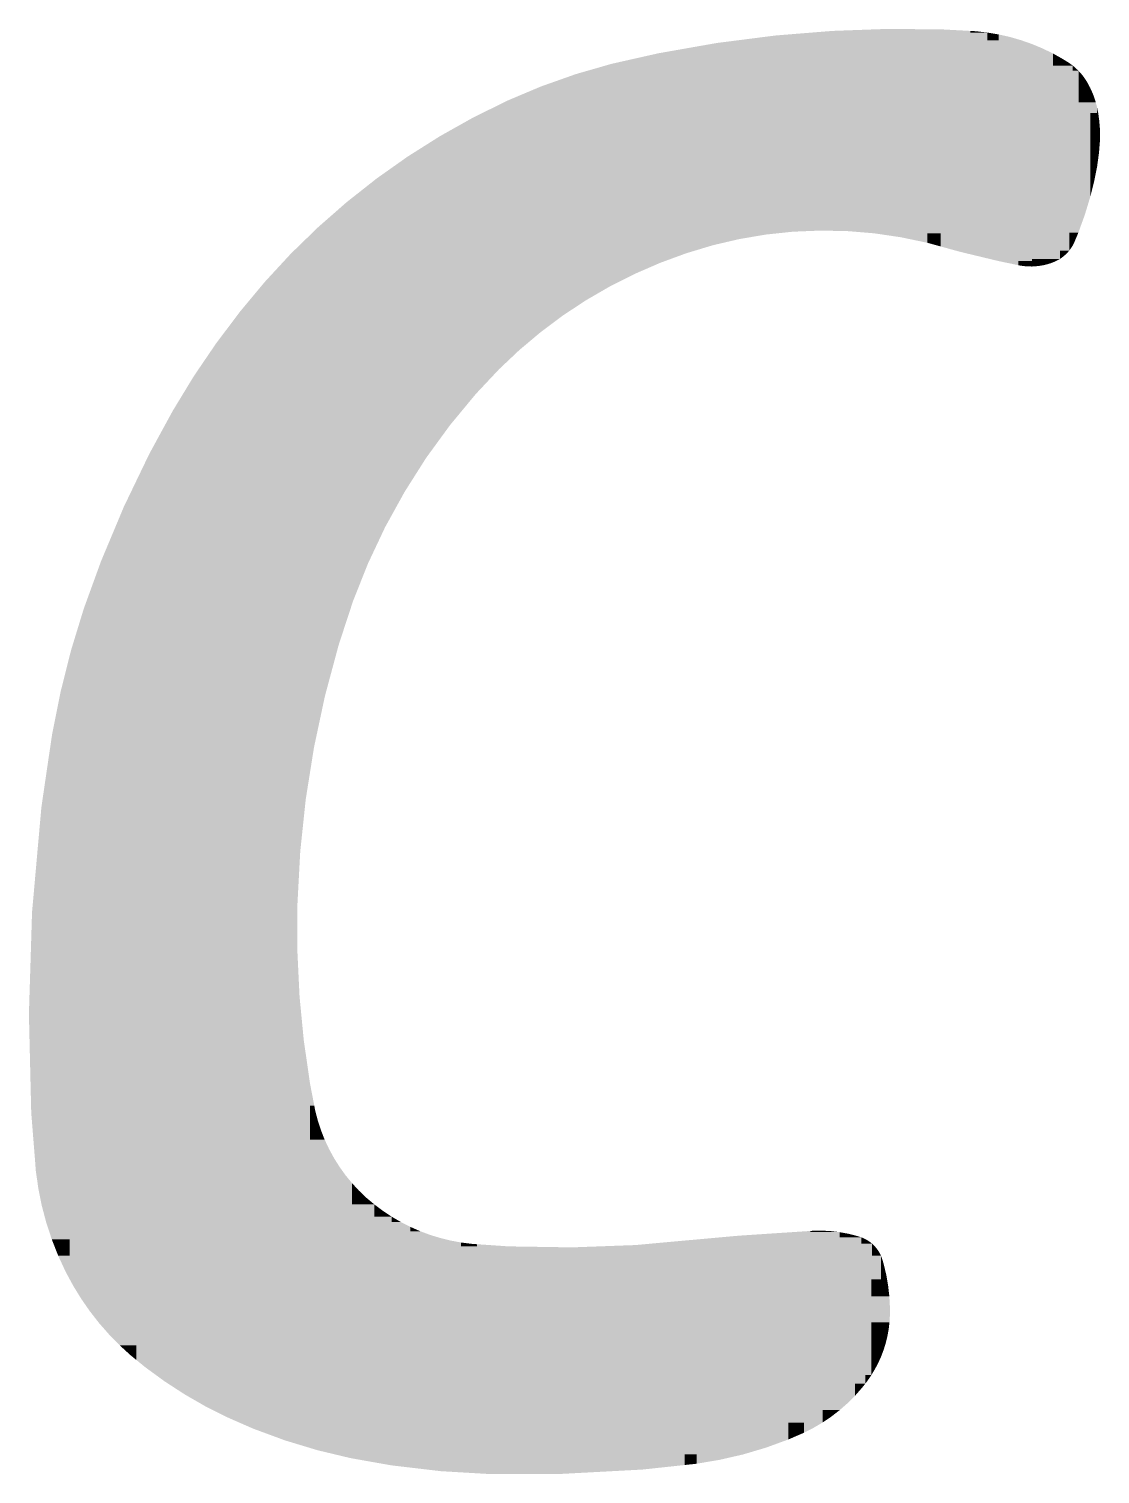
# Model space of a CAD drawing. Extents: x 149 to 8866, y 149 to 4853.
# Drawn here: x 5152.72 to 5172.97, y 4638.6 to 4665.93 of the extents above; entities that cross this region are included whole.
import ezdxf

# ---------------------------------------------------------------- set-up
doc = ezdxf.new("R2010")
doc.units = 0
doc.layers.add('L1D0', color=1, linetype='CONTINUOUS')

msp = doc.modelspace()

# ---------------------------------------------------------------- linework, layer by layer
at = {"layer": 'L1D0'}
for points in [[(5165.725, 4665.661), (5166.834, 4665.803), (5167.391, 4665.661), (5167.391, 4665.848)], [(5167.391, 4665.661), (5167.391, 4665.848), (5167.911, 4665.661), (5167.911, 4665.89)], [(5167.911, 4665.661), (5167.911, 4665.89), (5168.953, 4665.661), (5168.953, 4665.928)], [(5168.953, 4665.859), (5168.953, 4665.928), (5169.997, 4665.859), (5169.997, 4665.918)], [(5168.953, 4665.136), (5168.953, 4665.859), (5170.843, 4665.136), (5170.843, 4665.859)], [(5169.997, 4665.859), (5169.997, 4665.918), (5170.518, 4665.859), (5170.518, 4665.89)], [(5170.518, 4665.859), (5170.518, 4665.89), (5170.843, 4665.859), (5170.626, 4665.884)], [(5170.843, 4665.714), (5170.843, 4665.859), (5171.058, 4665.714), (5171.058, 4665.823)], [(5170.843, 4665.463), (5170.843, 4665.714), (5171.48, 4665.463), (5171.48, 4665.714)], [(5171.058, 4665.714), (5171.058, 4665.823), (5171.48, 4665.714), (5171.271, 4665.775)], [(5171.48, 4665.558), (5171.48, 4665.714), (5171.887, 4665.558), (5171.686, 4665.642)], [(5163.737, 4665.267), (5164.078, 4665.344), (5164.624, 4665.267), (5164.624, 4665.467)], [(5164.624, 4665.267), (5164.624, 4665.467), (5165.725, 4665.267), (5165.725, 4665.661)], [(5165.725, 4664.335), (5165.725, 4665.661), (5168.953, 4664.335), (5168.953, 4665.661)], [(5170.843, 4665.136), (5170.843, 4665.463), (5172.083, 4665.136), (5172.083, 4665.463)], [(5171.48, 4665.463), (5171.48, 4665.558), (5172.083, 4665.463), (5171.887, 4665.558)], [(5172.083, 4665.298), (5172.083, 4665.463), (5172.366, 4665.298), (5172.273, 4665.356)], [(5162.403, 4664.839), (5163.063, 4665.073), (5163.737, 4664.839), (5163.737, 4665.267)], [(5163.737, 4664.251), (5163.737, 4665.267), (5165.725, 4664.251), (5165.725, 4665.267)], [(5172.083, 4665.235), (5172.083, 4665.298), (5172.366, 4665.235), (5172.366, 4665.298)], [(5172.083, 4665.136), (5172.083, 4665.235), (5172.456, 4665.136), (5172.456, 4665.235)], [(5172.366, 4665.235), (5172.366, 4665.298), (5172.456, 4665.235), (5172.396, 4665.278)], [(5172.456, 4665.136), (5172.456, 4665.235), (5172.565, 4665.136), (5172.512, 4665.187)], [(5168.953, 4664.335), (5168.953, 4665.136), (5172.565, 4664.335), (5172.565, 4665.136)], [(5172.565, 4665.024), (5172.565, 4665.136), (5172.66, 4665.024), (5172.615, 4665.082)], [(5172.565, 4664.964), (5172.565, 4665.024), (5172.702, 4664.964), (5172.66, 4665.024)], [(5172.565, 4664.933), (5172.565, 4664.964), (5172.721, 4664.933), (5172.702, 4664.964)], [(5172.565, 4664.891), (5172.565, 4664.933), (5172.745, 4664.891), (5172.721, 4664.933)], [(5172.565, 4664.807), (5172.565, 4664.891), (5172.789, 4664.807), (5172.745, 4664.891)], [(5161.756, 4664.566), (5162.403, 4664.839), (5162.403, 4664.566)], [(5162.403, 4664.251), (5162.403, 4664.839), (5163.737, 4664.251), (5163.737, 4664.839)], [(5172.565, 4664.721), (5172.565, 4664.807), (5172.828, 4664.721), (5172.789, 4664.807)], [(5172.565, 4664.632), (5172.565, 4664.721), (5172.863, 4664.632), (5172.828, 4664.721)], [(5172.565, 4664.541), (5172.565, 4664.632), (5172.891, 4664.541), (5172.863, 4664.632)], [(5161.12, 4664.251), (5161.443, 4664.41), (5161.756, 4664.251), (5161.756, 4664.566)], [(5161.756, 4664.251), (5161.756, 4664.566), (5162.403, 4664.251), (5162.403, 4664.566)], [(5172.565, 4664.448), (5172.565, 4664.541), (5172.915, 4664.448), (5172.891, 4664.541)], [(5172.565, 4664.335), (5172.565, 4664.448), (5172.915, 4664.335), (5172.915, 4664.448)], [(5172.915, 4664.335), (5172.915, 4664.448), (5172.938, 4664.335), (5172.924, 4664.402)], [(5159.884, 4663.514), (5160.492, 4663.898), (5161.12, 4663.514), (5161.12, 4664.251)], [(5161.12, 4662.757), (5161.12, 4664.251), (5165.725, 4662.757), (5165.725, 4664.251)], [(5165.725, 4662.757), (5165.725, 4664.335), (5172.789, 4662.757), (5172.789, 4664.335)], [(5172.789, 4664.2), (5172.789, 4664.335), (5172.956, 4664.2), (5172.938, 4664.335)], [(5172.789, 4664.065), (5172.789, 4664.2), (5172.968, 4664.065), (5172.956, 4664.2)], [(5172.789, 4663.929), (5172.789, 4664.065), (5172.973, 4663.929), (5172.968, 4664.065)], [(5172.789, 4663.793), (5172.789, 4663.929), (5172.969, 4663.793), (5172.973, 4663.929)], [(5172.789, 4663.725), (5172.789, 4663.793), (5172.963, 4663.725), (5172.969, 4663.793)], [(5172.789, 4663.591), (5172.789, 4663.725), (5172.953, 4663.591), (5172.963, 4663.725)], [(5172.789, 4663.325), (5172.789, 4663.591), (5172.917, 4663.325), (5172.953, 4663.591)], [(5159.296, 4663.098), (5159.884, 4663.514), (5161.12, 4663.098), (5161.12, 4663.514)], [(5172.789, 4663.062), (5172.789, 4663.325), (5172.865, 4663.062), (5172.917, 4663.325)], [(5158.864, 4662.757), (5159.014, 4662.875), (5159.296, 4662.757), (5159.296, 4663.098)], [(5159.296, 4662.757), (5159.296, 4663.098), (5161.12, 4662.757), (5161.12, 4663.098)], [(5172.789, 4662.757), (5172.789, 4663.062), (5172.833, 4662.931), (5172.865, 4663.062)], [(5158.191, 4662.178), (5158.731, 4662.652), (5158.864, 4662.178), (5158.864, 4662.757)], [(5158.864, 4661.149), (5158.864, 4662.757), (5163.886, 4661.149), (5163.886, 4662.757)], [(5163.886, 4661.149), (5163.886, 4662.757), (5164.178, 4661.296), (5164.178, 4662.757)], [(5164.178, 4662.039), (5164.178, 4662.757), (5166.654, 4662.039), (5166.654, 4662.757)], [(5166.654, 4662.114), (5166.654, 4662.757), (5167.676, 4662.114), (5167.676, 4662.757)], [(5167.676, 4662.114), (5167.676, 4662.757), (5168.7, 4662.114), (5168.7, 4662.757)], [(5168.7, 4662.063), (5168.7, 4662.757), (5171.057, 4662.063), (5171.057, 4662.757)], [(5171.057, 4662.415), (5171.057, 4662.757), (5172.685, 4662.415), (5172.789, 4662.757)], [(5157.675, 4661.677), (5158.191, 4662.178), (5158.864, 4661.677), (5158.864, 4662.178)], [(5171.057, 4662.077), (5171.057, 4662.415), (5172.563, 4662.077), (5172.685, 4662.415)], [(5164.178, 4661.686), (5164.178, 4662.039), (5165.152, 4661.686), (5165.152, 4662.039)], [(5165.152, 4661.686), (5165.152, 4662.039), (5165.404, 4661.762), (5165.404, 4662.039)], [(5165.404, 4661.953), (5165.404, 4662.039), (5166.149, 4661.953), (5166.149, 4662.039)], [(5165.404, 4661.762), (5165.404, 4661.953), (5165.649, 4661.836), (5166.149, 4661.953)], [(5166.149, 4661.953), (5166.149, 4662.039), (5166.654, 4662.039)], [(5166.654, 4662.039), (5166.654, 4662.114), (5167.164, 4662.093), (5167.676, 4662.114)], [(5168.7, 4662.063), (5168.189, 4662.105), (5168.7, 4662.114), (5167.676, 4662.114)], [(5169.208, 4661.988), (5168.7, 4662.063), (5169.208, 4662.063)], [(5169.71, 4661.883), (5169.208, 4661.988), (5169.71, 4662.063), (5169.208, 4662.063)], [(5169.957, 4661.815), (5169.71, 4661.883), (5169.957, 4662.063), (5169.71, 4662.063)], [(5169.957, 4661.815), (5169.957, 4662.063), (5171.057, 4661.815), (5171.057, 4662.063)], [(5171.057, 4661.736), (5171.057, 4662.077), (5172.39, 4661.736), (5172.39, 4662.077)], [(5172.39, 4661.912), (5172.39, 4662.077), (5172.494, 4661.912), (5172.563, 4662.077)], [(5172.39, 4661.886), (5172.39, 4661.912), (5172.483, 4661.886), (5172.494, 4661.912)], [(5172.39, 4661.833), (5172.39, 4661.886), (5172.456, 4661.833), (5172.483, 4661.886)], [(5157.188, 4661.149), (5157.675, 4661.677), (5158.864, 4661.149), (5158.864, 4661.677)], [(5164.178, 4661.296), (5164.178, 4661.686), (5164.659, 4661.505), (5165.152, 4661.686)], [(5171.057, 4661.537), (5170.322, 4661.714), (5171.057, 4661.815), (5169.957, 4661.815)], [(5171.057, 4661.537), (5171.057, 4661.736), (5171.687, 4661.537), (5171.687, 4661.736)], [(5171.687, 4661.58), (5171.687, 4661.736), (5172.217, 4661.58), (5172.217, 4661.736)], [(5172.217, 4661.692), (5172.217, 4661.736), (5172.352, 4661.692), (5172.39, 4661.736)], [(5172.217, 4661.652), (5172.217, 4661.692), (5172.31, 4661.652), (5172.352, 4661.692)], [(5172.217, 4661.58), (5172.217, 4661.652), (5172.265, 4661.614), (5172.31, 4661.652)], [(5172.39, 4661.736), (5172.39, 4661.833), (5172.425, 4661.783), (5172.456, 4661.833)], [(5171.428, 4661.46), (5171.057, 4661.537), (5171.428, 4661.537)], [(5171.428, 4661.46), (5171.428, 4661.537), (5171.687, 4661.46), (5171.687, 4661.537)], [(5171.538, 4661.442), (5171.465, 4661.452), (5171.538, 4661.46), (5171.428, 4661.46)], [(5171.612, 4661.436), (5171.538, 4661.442), (5171.612, 4661.46), (5171.538, 4661.46)], [(5171.687, 4661.435), (5171.612, 4661.436), (5171.687, 4661.46), (5171.612, 4661.46)], [(5171.687, 4661.479), (5171.687, 4661.58), (5171.981, 4661.479), (5171.981, 4661.58)], [(5171.687, 4661.435), (5171.687, 4661.479), (5171.762, 4661.44), (5171.762, 4661.479)], [(5171.762, 4661.44), (5171.762, 4661.479), (5171.835, 4661.448), (5171.835, 4661.479)], [(5171.835, 4661.448), (5171.835, 4661.479), (5171.909, 4661.461), (5171.981, 4661.479)], [(5171.981, 4661.526), (5171.981, 4661.58), (5172.114, 4661.526), (5172.114, 4661.58)], [(5171.981, 4661.501), (5171.981, 4661.526), (5172.052, 4661.501), (5172.052, 4661.526)], [(5171.981, 4661.479), (5171.981, 4661.501), (5172.052, 4661.501)], [(5172.052, 4661.501), (5172.052, 4661.526), (5172.086, 4661.515), (5172.114, 4661.526)], [(5172.114, 4661.526), (5172.114, 4661.58), (5172.166, 4661.551), (5172.217, 4661.58)], [(5156.715, 4660.582), (5156.957, 4660.873), (5157.188, 4660.582), (5157.188, 4661.149)], [(5157.188, 4659.493), (5157.188, 4661.149), (5161.612, 4659.493), (5161.612, 4661.149)], [(5161.612, 4660.796), (5161.612, 4661.149), (5163.254, 4660.796), (5163.254, 4661.149)], [(5163.254, 4660.796), (5163.254, 4661.149), (5163.709, 4661.06), (5163.886, 4661.149)], [(5161.612, 4660.507), (5161.612, 4660.796), (5162.816, 4660.507), (5163.254, 4660.796)], [(5156.26, 4659.977), (5156.715, 4660.582), (5157.188, 4659.977), (5157.188, 4660.582)], [(5161.612, 4660.192), (5161.612, 4660.507), (5162.396, 4660.192), (5162.816, 4660.507)], [(5155.931, 4659.493), (5156.26, 4659.977), (5157.188, 4659.493), (5157.188, 4659.977)], [(5161.612, 4659.493), (5161.612, 4660.192), (5161.994, 4659.854), (5162.396, 4660.192)], [(5155.442, 4658.704), (5155.835, 4659.351), (5155.931, 4658.704), (5155.931, 4659.493)], [(5155.931, 4657.886), (5155.931, 4659.493), (5160.284, 4657.886), (5160.284, 4659.493)], [(5160.284, 4659.301), (5160.284, 4659.493), (5161.432, 4659.301), (5161.612, 4659.493)], [(5160.284, 4659.023), (5160.284, 4659.301), (5161.171, 4659.023), (5161.432, 4659.301)], [(5160.284, 4658.436), (5160.284, 4659.023), (5160.685, 4658.436), (5161.171, 4659.023)], [(5155.261, 4658.372), (5155.442, 4658.704), (5155.931, 4658.372), (5155.931, 4658.704)], [(5154.997, 4657.886), (5155.261, 4658.372), (5155.931, 4657.886), (5155.931, 4658.372)], [(5160.284, 4657.886), (5160.284, 4658.436), (5160.685, 4658.436)], [(5154.358, 4656.507), (5154.518, 4656.89), (5154.997, 4656.507), (5154.997, 4657.886)], [(5154.997, 4656.507), (5154.997, 4657.886), (5159.458, 4656.507), (5159.458, 4657.886)], [(5159.458, 4657.819), (5159.458, 4657.886), (5160.235, 4657.819), (5160.284, 4657.886)], [(5159.458, 4657.175), (5159.458, 4657.819), (5159.827, 4657.175), (5160.235, 4657.819)], [(5159.458, 4656.507), (5159.458, 4657.175), (5159.827, 4657.175)], [(5154.091, 4655.871), (5154.358, 4656.507), (5154.358, 4655.871)], [(5154.358, 4654.967), (5154.358, 4656.507), (5158.805, 4654.967), (5158.805, 4656.507)], [(5158.805, 4655.817), (5158.805, 4656.507), (5159.133, 4655.817), (5159.458, 4656.507)], [(5153.902, 4655.352), (5154.091, 4655.871), (5154.358, 4655.352), (5154.358, 4655.871)], [(5158.805, 4654.967), (5158.805, 4655.817), (5158.851, 4655.108), (5159.133, 4655.817)], [(5153.762, 4654.967), (5153.902, 4655.352), (5154.358, 4654.967), (5154.358, 4655.352)], [(5153.522, 4654.183), (5153.762, 4654.967), (5153.762, 4654.183)], [(5153.762, 4653.313), (5153.762, 4654.967), (5158.32, 4653.313), (5158.32, 4654.967)], [(5158.32, 4654.746), (5158.32, 4654.967), (5158.732, 4654.746), (5158.805, 4654.967)], [(5158.32, 4654.273), (5158.32, 4654.746), (5158.578, 4654.273), (5158.732, 4654.746)], [(5158.32, 4653.313), (5158.32, 4654.273), (5158.578, 4654.273)], [(5153.322, 4653.39), (5153.522, 4654.183), (5153.762, 4653.39), (5153.762, 4654.183)], [(5153.126, 4652.341), (5153.162, 4652.586), (5153.307, 4652.341), (5153.307, 4653.313)], [(5153.307, 4653.313), (5153.322, 4653.39), (5153.762, 4653.313), (5153.762, 4653.39)], [(5153.307, 4652.341), (5153.307, 4653.313), (5158.113, 4652.341), (5158.113, 4653.313)], [(5158.113, 4652.341), (5158.113, 4653.313), (5158.32, 4653.313)], [(5152.982, 4651.36), (5153.102, 4652.181), (5153.126, 4651.36), (5153.126, 4652.341)], [(5153.126, 4651.36), (5153.126, 4652.341), (5157.957, 4651.36), (5157.957, 4652.341)], [(5157.957, 4651.36), (5157.957, 4652.341), (5158.113, 4652.341)], [(5152.885, 4650.371), (5152.959, 4651.199), (5152.982, 4650.371), (5152.982, 4651.36)], [(5152.982, 4650.371), (5152.982, 4651.36), (5157.853, 4650.371), (5157.853, 4651.36)], [(5157.853, 4650.371), (5157.853, 4651.36), (5157.957, 4651.36)], [(5152.797, 4649.378), (5152.885, 4650.371), (5157.8, 4649.378), (5157.853, 4650.371)], [(5152.753, 4648.233), (5152.783, 4649.224), (5152.797, 4648.233), (5152.797, 4649.378)], [(5152.797, 4648.233), (5152.797, 4649.378), (5157.8, 4648.233), (5157.8, 4649.378)], [(5152.724, 4647.3), (5152.753, 4648.233), (5157.8, 4647.3), (5157.8, 4648.233)], [(5157.8, 4647.632), (5157.8, 4648.464), (5157.84, 4647.632)], [(5157.8, 4646.803), (5157.8, 4647.632), (5157.92, 4646.803), (5157.84, 4647.632)], [(5152.755, 4645.979), (5152.724, 4647.3), (5157.8, 4645.979), (5157.8, 4647.3)], [(5157.8, 4645.979), (5157.8, 4646.803), (5158.039, 4645.979), (5157.92, 4646.803)], [(5152.768, 4645.435), (5152.755, 4645.979), (5158.039, 4645.435), (5158.039, 4645.979)], [(5158.039, 4645.57), (5158.039, 4645.979), (5158.118, 4645.57)], [(5158.039, 4645.474), (5158.039, 4645.57), (5158.136, 4645.474), (5158.118, 4645.57)], [(5152.842, 4644.505), (5152.768, 4645.435), (5152.888, 4644.505), (5152.888, 4645.435)], [(5152.888, 4644.103), (5152.888, 4645.435), (5158.039, 4644.103), (5158.039, 4645.435)], [(5158.039, 4645.286), (5158.039, 4645.474), (5158.185, 4645.286), (5158.136, 4645.474)], [(5158.039, 4645.102), (5158.039, 4645.286), (5158.245, 4645.102), (5158.185, 4645.286)], [(5158.039, 4644.921), (5158.039, 4645.102), (5158.316, 4644.921), (5158.245, 4645.102)], [(5158.039, 4644.745), (5158.039, 4644.921), (5158.399, 4644.745), (5158.316, 4644.921)], [(5158.039, 4644.575), (5158.039, 4644.745), (5158.492, 4644.575), (5158.399, 4644.745)], [(5152.888, 4644.103), (5152.854, 4644.339), (5152.888, 4644.505), (5152.842, 4644.505)], [(5158.039, 4644.411), (5158.039, 4644.575), (5158.595, 4644.411), (5158.492, 4644.575)], [(5158.039, 4644.253), (5158.039, 4644.411), (5158.708, 4644.253), (5158.595, 4644.411)], [(5158.039, 4644.103), (5158.039, 4644.253), (5158.831, 4644.103), (5158.708, 4644.253)], [(5152.901, 4644.008), (5152.888, 4644.103), (5153.496, 4644.008), (5153.496, 4644.103)], [(5152.966, 4643.681), (5152.901, 4644.008), (5153.496, 4643.681), (5153.496, 4644.008)], [(5153.496, 4642.282), (5153.496, 4644.103), (5158.831, 4642.282), (5158.831, 4644.103)], [(5158.831, 4643.96), (5158.831, 4644.103), (5158.963, 4643.96)], [(5158.831, 4643.826), (5158.831, 4643.96), (5159.103, 4643.826), (5158.963, 4643.96)], [(5153.051, 4643.359), (5152.966, 4643.681), (5153.496, 4643.359), (5153.496, 4643.681)], [(5158.831, 4643.699), (5158.831, 4643.826), (5159.103, 4643.699), (5159.103, 4643.826)], [(5158.831, 4643.467), (5158.831, 4643.699), (5159.255, 4643.467), (5159.255, 4643.699)], [(5159.103, 4643.699), (5159.103, 4643.826), (5159.255, 4643.699), (5159.178, 4643.763)], [(5159.255, 4643.467), (5159.255, 4643.699), (5159.583, 4643.467), (5159.415, 4643.578)], [(5153.155, 4643.042), (5153.051, 4643.359), (5153.496, 4643.042), (5153.496, 4643.359)], [(5158.831, 4643.193), (5158.831, 4643.467), (5159.583, 4643.193), (5159.583, 4643.467)], [(5159.583, 4643.366), (5159.583, 4643.467), (5159.756, 4643.366)], [(5159.583, 4643.274), (5159.583, 4643.366), (5159.936, 4643.274), (5159.756, 4643.366)], [(5153.277, 4642.731), (5153.155, 4643.042), (5153.496, 4642.731), (5153.496, 4643.042)], [(5158.831, 4642.979), (5158.831, 4643.193), (5160.12, 4642.979), (5160.12, 4643.193)], [(5159.583, 4643.193), (5159.583, 4643.274), (5159.936, 4643.193), (5159.936, 4643.274)], [(5159.936, 4643.193), (5159.936, 4643.274), (5160.12, 4643.193)], [(5160.12, 4643.064), (5160.12, 4643.193), (5160.501, 4643.064), (5160.308, 4643.123)], [(5160.12, 4642.979), (5160.12, 4643.064), (5160.501, 4642.979), (5160.501, 4643.064)], [(5160.501, 4642.979), (5160.501, 4643.064), (5160.893, 4642.979), (5160.696, 4643.016)], [(5164.789, 4642.986), (5166.141, 4643.108), (5167.496, 4642.986), (5167.496, 4643.198)], [(5167.496, 4643.175), (5167.496, 4643.198), (5167.576, 4643.175), (5167.576, 4643.203)], [(5167.496, 4642.96), (5167.496, 4643.175), (5168.047, 4642.96), (5168.047, 4643.175)], [(5167.576, 4643.175), (5167.576, 4643.203), (5167.733, 4643.175), (5167.733, 4643.203)], [(5167.733, 4643.175), (5167.733, 4643.203), (5168.047, 4643.175), (5167.89, 4643.194)], [(5168.047, 4643.077), (5168.047, 4643.175), (5168.203, 4643.077), (5168.203, 4643.147)], [(5168.047, 4642.96), (5168.047, 4643.077), (5168.459, 4642.96), (5168.459, 4643.077)], [(5168.203, 4643.077), (5168.203, 4643.147), (5168.356, 4643.077), (5168.356, 4643.109)], [(5168.356, 4643.077), (5168.356, 4643.109), (5168.459, 4643.077), (5168.431, 4643.086)], [(5168.459, 4643.028), (5168.459, 4643.077), (5168.564, 4643.028), (5168.513, 4643.055)], [(5168.459, 4642.997), (5168.459, 4643.028), (5168.613, 4642.997), (5168.564, 4643.028)], [(5158.831, 4642.282), (5158.831, 4642.979), (5160.893, 4642.282), (5160.893, 4642.979)], [(5160.893, 4642.906), (5160.893, 4642.979), (5161.093, 4642.906), (5161.093, 4642.954)], [(5160.893, 4642.282), (5160.893, 4642.906), (5161.792, 4642.282), (5161.792, 4642.906)], [(5161.093, 4642.906), (5161.093, 4642.954), (5161.193, 4642.906), (5161.193, 4642.947)], [(5161.193, 4642.906), (5161.193, 4642.947), (5161.792, 4642.906)], [(5161.792, 4642.282), (5161.792, 4642.906), (5162.992, 4642.282), (5162.992, 4642.887)], [(5162.992, 4642.887), (5164.191, 4642.931), (5164.789, 4642.887), (5164.789, 4642.986)], [(5162.992, 4642.282), (5162.992, 4642.887), (5164.789, 4642.282), (5164.789, 4642.887)], [(5164.789, 4642.282), (5164.789, 4642.986), (5167.496, 4642.282), (5167.496, 4642.986)], [(5167.496, 4642.729), (5167.496, 4642.96), (5168.659, 4642.729), (5168.659, 4642.96)], [(5168.459, 4642.96), (5168.459, 4642.997), (5168.659, 4642.96), (5168.613, 4642.997)], [(5168.659, 4642.878), (5168.659, 4642.96), (5168.74, 4642.878), (5168.701, 4642.921)], [(5168.659, 4642.831), (5168.659, 4642.878), (5168.775, 4642.831), (5168.74, 4642.878)], [(5168.659, 4642.781), (5168.659, 4642.831), (5168.805, 4642.781), (5168.775, 4642.831)], [(5168.659, 4642.729), (5168.659, 4642.781), (5168.831, 4642.729), (5168.805, 4642.781)], [(5153.496, 4642.282), (5153.417, 4642.429), (5153.496, 4642.731), (5153.277, 4642.731)], [(5167.496, 4642.282), (5167.496, 4642.729), (5168.831, 4642.282), (5168.831, 4642.729)], [(5168.831, 4642.647), (5168.831, 4642.729), (5168.861, 4642.647), (5168.852, 4642.675)], [(5168.831, 4642.552), (5168.831, 4642.647), (5168.888, 4642.552), (5168.861, 4642.647)], [(5168.831, 4642.358), (5168.831, 4642.552), (5168.933, 4642.358), (5168.888, 4642.552)], [(5153.713, 4641.915), (5153.564, 4642.157), (5153.713, 4642.282), (5153.496, 4642.282)], [(5153.713, 4641.915), (5153.713, 4642.282), (5155.296, 4641.915), (5155.296, 4642.282)], [(5155.296, 4640.349), (5155.296, 4642.282), (5161.45, 4640.349), (5161.45, 4642.282)], [(5161.45, 4640.474), (5161.45, 4642.282), (5168.651, 4640.474), (5168.651, 4642.282)], [(5168.651, 4642.162), (5168.651, 4642.282), (5168.966, 4642.162), (5168.946, 4642.282)], [(5168.831, 4642.282), (5168.831, 4642.358), (5168.946, 4642.282), (5168.933, 4642.358)], [(5168.651, 4641.964), (5168.651, 4642.162), (5168.989, 4641.964), (5168.966, 4642.162)], [(5168.651, 4641.765), (5168.651, 4641.964), (5169, 4641.765), (5168.989, 4641.964)], [(5153.875, 4641.681), (5153.713, 4641.915), (5155.296, 4641.681), (5155.296, 4641.915)], [(5154.238, 4641.242), (5154.05, 4641.456), (5154.238, 4641.681), (5153.875, 4641.681)], [(5154.238, 4641.242), (5154.238, 4641.681), (5155.296, 4641.242), (5155.296, 4641.681)], [(5168.651, 4641.6), (5168.651, 4641.765), (5169, 4641.6), (5169, 4641.765)], [(5168.651, 4641.468), (5168.651, 4641.6), (5168.992, 4641.468), (5169, 4641.6)], [(5168.651, 4641.336), (5168.651, 4641.468), (5168.976, 4641.336), (5168.992, 4641.468)], [(5154.437, 4641.038), (5154.238, 4641.242), (5155.296, 4641.038), (5155.296, 4641.242)], [(5168.651, 4641.205), (5168.651, 4641.336), (5168.952, 4641.205), (5168.976, 4641.336)], [(5168.651, 4641.077), (5168.651, 4641.205), (5168.921, 4641.077), (5168.952, 4641.205)], [(5154.757, 4640.757), (5154.647, 4640.846), (5154.757, 4641.038), (5154.437, 4641.038)], [(5154.757, 4640.757), (5154.757, 4641.038), (5155.296, 4640.757), (5155.296, 4641.038)], [(5168.651, 4640.951), (5168.651, 4641.077), (5168.882, 4640.951), (5168.921, 4641.077)], [(5168.651, 4640.826), (5168.651, 4640.951), (5168.835, 4640.826), (5168.882, 4640.951)], [(5155.296, 4640.349), (5154.932, 4640.614), (5155.296, 4640.757), (5154.757, 4640.757)], [(5168.651, 4640.705), (5168.651, 4640.826), (5168.781, 4640.705), (5168.835, 4640.826)], [(5168.651, 4640.474), (5168.651, 4640.705), (5168.719, 4640.588), (5168.781, 4640.705)], [(5155.674, 4640.104), (5155.296, 4640.349), (5156.468, 4640.104), (5156.468, 4640.349)], [(5156.468, 4639.677), (5156.468, 4640.349), (5158.178, 4639.677), (5158.178, 4640.349)], [(5158.178, 4639.052), (5158.178, 4640.349), (5161.45, 4639.052), (5161.45, 4640.349)], [(5161.45, 4638.772), (5161.45, 4640.474), (5165.122, 4638.772), (5165.122, 4640.474)], [(5165.122, 4639.575), (5165.122, 4640.474), (5167.727, 4639.575), (5167.727, 4640.474)], [(5167.727, 4640.312), (5167.727, 4640.474), (5168.536, 4640.312), (5168.536, 4640.474)], [(5167.727, 4640.083), (5167.727, 4640.312), (5168.342, 4640.083), (5168.342, 4640.312)], [(5168.342, 4640.083), (5168.342, 4640.312), (5168.474, 4640.233), (5168.536, 4640.312)], [(5168.536, 4640.312), (5168.536, 4640.474), (5168.577, 4640.365), (5168.651, 4640.474)], [(5156.468, 4639.677), (5156.065, 4639.879), (5156.468, 4640.104), (5155.674, 4640.104)], [(5167.727, 4639.942), (5167.727, 4640.083), (5168.201, 4639.942), (5168.342, 4640.083)], [(5167.727, 4639.81), (5167.727, 4639.942), (5168.051, 4639.81), (5168.201, 4639.942)], [(5167.727, 4639.575), (5167.727, 4639.81), (5167.893, 4639.687), (5168.051, 4639.81)], [(5156.967, 4639.458), (5156.674, 4639.586), (5156.967, 4639.677), (5156.468, 4639.677)], [(5156.967, 4639.458), (5156.967, 4639.677), (5158.178, 4639.458), (5158.178, 4639.677)], [(5165.122, 4638.972), (5165.122, 4639.575), (5166.226, 4638.972), (5166.226, 4639.575)], [(5166.226, 4639.254), (5166.226, 4639.575), (5167.079, 4639.254), (5167.079, 4639.575)], [(5167.079, 4639.383), (5167.079, 4639.575), (5167.377, 4639.383), (5167.377, 4639.575)], [(5167.377, 4639.383), (5167.377, 4639.575), (5167.555, 4639.474), (5167.727, 4639.575)], [(5158.178, 4639.052), (5157.566, 4639.237), (5158.178, 4639.458), (5156.967, 4639.458)], [(5166.226, 4638.972), (5166.226, 4639.254), (5166.656, 4639.1), (5167.079, 4639.254)], [(5167.079, 4639.254), (5167.079, 4639.383), (5167.285, 4639.343), (5167.377, 4639.383)], [(5158.8, 4638.903), (5158.178, 4639.052), (5158.8, 4639.052)], [(5158.8, 4638.903), (5158.8, 4639.052), (5159.577, 4638.903), (5159.577, 4639.052)], [(5160.511, 4638.655), (5159.577, 4638.765), (5160.511, 4639.052), (5159.577, 4639.052)], [(5161.45, 4638.6), (5160.511, 4638.655), (5161.45, 4639.052), (5160.511, 4639.052)], [(5165.122, 4638.772), (5165.122, 4638.972), (5165.345, 4638.796), (5165.345, 4638.972)], [(5165.345, 4638.796), (5165.345, 4638.972), (5165.788, 4638.871), (5165.788, 4638.972)], [(5165.788, 4638.871), (5165.788, 4638.972), (5166.226, 4638.972)], [(5159.577, 4638.765), (5159.114, 4638.847), (5159.577, 4638.903), (5158.8, 4638.903)], [(5161.45, 4638.6), (5161.45, 4638.772), (5162.722, 4638.6), (5162.722, 4638.772)], [(5162.722, 4638.6), (5162.722, 4638.772), (5164.324, 4638.686), (5165.122, 4638.772)]]:
    msp.add_solid(points, dxfattribs=at)

doc.saveas('drawing.dxf')
